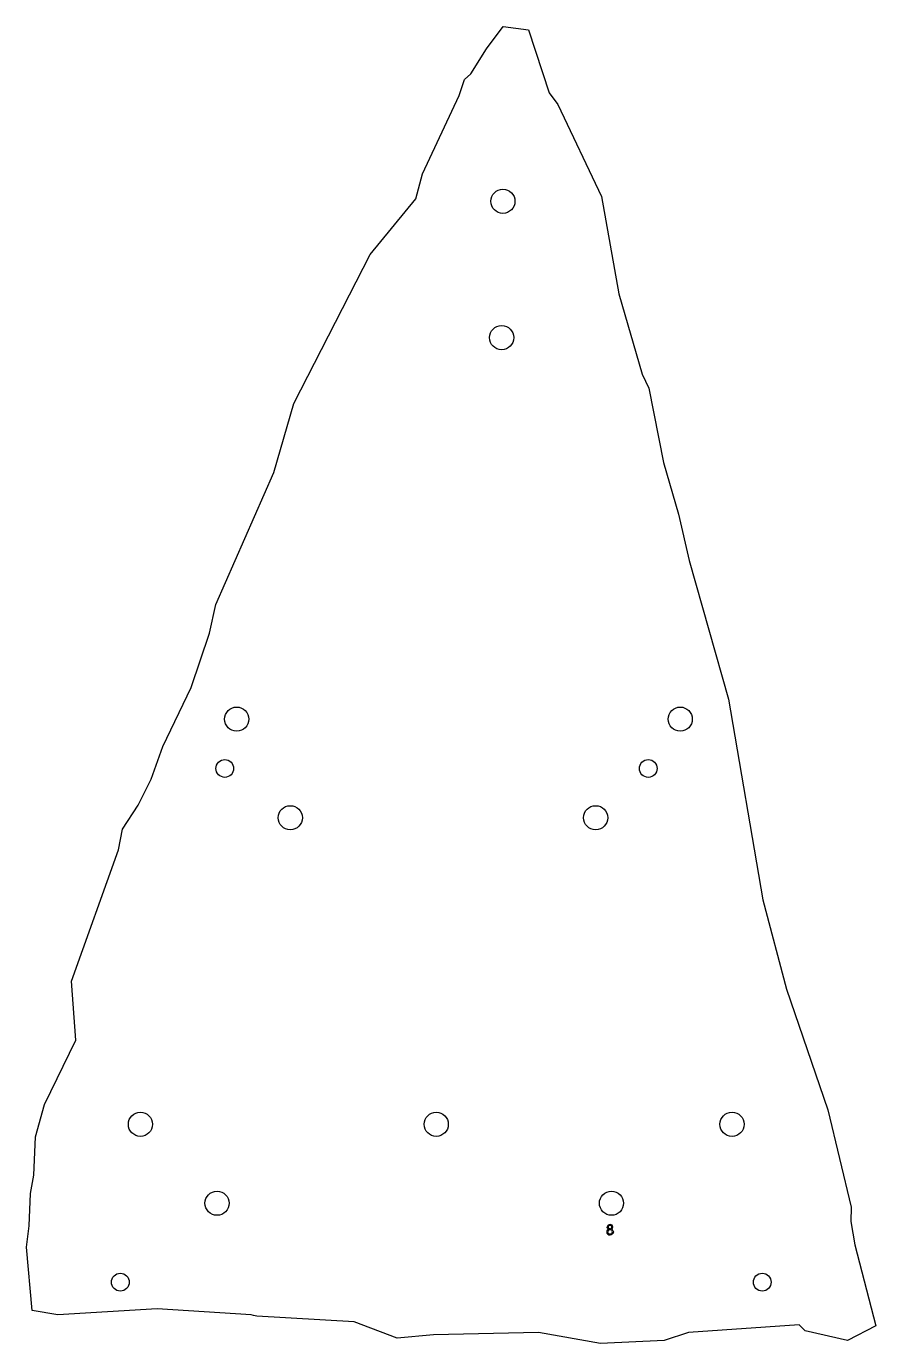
# Model space of a CAD drawing. Header units: millimetres. Extents: x 85 to 516, y 64 to 732.
import ezdxf

# ---------------------------------------------------------------- set-up
doc = ezdxf.new("R2010")
doc.units = ezdxf.units.MM
doc.linetypes.add('SLD-Durchgehend', pattern=[0])

msp = doc.modelspace()

# ---------------------------------------------------------------- linework, layer by layer
at = {"color": 7, "linetype": 'SLD-Durchgehend', "lineweight": 25}
for p, q in [((318.51, 720.43), (327.05, 731.77)), ((327.05, 731.77), (339.87, 730.04)), ((339.87, 730.04), (350.33, 698.14)), ((310.58, 707.71), (318.51, 720.43)), ((307.44, 704.83), (310.58, 707.71)), ((304.79, 696.73), (307.44, 704.83)), ((286.2, 656.95), (304.79, 696.73)), ((350.33, 698.14), (354.77, 692.22)), ((354.77, 692.22), (376.85, 645.51)), ((282.71, 644.35), (286.2, 656.95)), ((259.6, 616.07), (282.71, 644.35)), ((376.85, 645.51), (385.76, 596.18)), ((220.91, 540.65), (259.6, 616.07)), ((385.76, 596.18), (397.58, 555.53)), ((397.58, 555.53), (400.96, 548.4)), ((400.96, 548.4), (408.34, 510.66)), ((210.73, 505.72), (220.91, 540.65)), ((408.34, 510.66), (415.98, 484.5)), ((181.4, 438.69), (210.73, 505.72)), ((415.98, 484.5), (421.34, 461.03)), ((421.34, 461.03), (441.32, 390.77)), ((178.21, 424.19), (181.4, 438.69)), ((168.79, 396.63), (178.21, 424.19)), ((154.53, 366.85), (168.79, 396.63)), ((441.32, 390.77), (458.78, 289.09)), ((148.53, 350.22), (154.53, 366.85)), ((141.91, 337.07), (148.53, 350.22)), ((133.93, 324.9), (141.91, 337.07)), ((131.93, 314.38), (133.93, 324.9)), ((108.12, 247.88), (131.93, 314.38)), ((458.78, 289.09), (470.66, 243.77)), ((110.28, 217.9), (108.12, 247.88)), ((470.66, 243.77), (491.69, 182.57)), ((94.5, 185.33), (110.28, 217.9)), ((89.88, 169.04), (94.5, 185.33)), ((491.69, 182.57), (503.51, 133.24)), ((89.06, 149.53), (89.88, 169.04)), ((87.34, 140.21), (89.06, 149.53)), ((86.67, 123.78), (87.34, 140.21)), ((503.51, 133.24), (503.38, 126.01)), ((85.25, 113), (86.67, 123.78)), ((503.38, 126.01), (505.29, 114.3)), ((505.29, 114.3), (515.93, 73.19)), ((88.14, 80.91), (85.25, 113)), ((101.18, 78.78), (88.14, 80.91)), ((151.54, 81.77), (101.18, 78.78)), ((199.23, 78.8), (151.54, 81.77)), ((200.52, 78.43), (199.23, 78.8)), ((202.16, 78.06), (200.52, 78.43)), ((251.52, 75.29), (202.16, 78.06)), ((273.36, 66.88), (251.52, 75.29)), ((477.06, 73.75), (421.1, 69.75)), ((480.15, 70.7), (477.06, 73.75)), ((291.68, 68.66), (273.36, 66.88)), ((345.02, 69.78), (291.68, 68.66)), ((376.4, 64.15), (345.02, 69.78)), ((421.1, 69.75), (408.65, 65.74)), ((501.6, 65.69), (480.15, 70.7)), ((515.93, 73.19), (501.6, 65.69)), ((408.65, 65.74), (376.4, 64.15))]:
    msp.add_line(p, q, dxfattribs=at)
at = {"color": 2, "linetype": 'SLD-Durchgehend', "lineweight": 25, "true_color": 0xffff00, "flags": 128}
for points in [[(380.52, 122.17), (379.95, 122.66), (379.83, 122.93), (379.79, 123.23)], [(379.98, 120.78), (380.12, 120.3), (380.47, 119.95), (381.23, 119.77)], [(382.22, 123.23), (382.11, 123.6), (381.82, 123.86), (381.23, 124)], [(381.96, 122.17), (382.71, 121.56), (382.88, 121.22), (382.93, 120.84)], [(382.93, 120.84), (382.81, 120.22), (382.55, 119.8)], [(382.55, 119.8), (381.87, 119.35), (381.22, 119.25)]]:
    msp.add_lwpolyline(points, dxfattribs=at)
at = {"color": 7, "linetype": 'SLD-Durchgehend', "lineweight": 25}
for centre, radius in [((326.91, 643.11), 6.12), ((326.27, 574), 6.12), ((191.91, 380.65), 6.12), ((416.83, 380.65), 6.12), ((185.88, 355.65), 4.5), ((400.59, 355.65), 4.5), ((219.09, 330.68), 6.12), ((373.93, 330.68), 6.12), ((143.1, 175.32), 6.12), ((293.1, 175.32), 6.12), ((443.09, 175.32), 6.12), ((181.96, 135.32), 6.12), ((381.96, 135.32), 6.12), ((132.91, 95.32), 4.5), ((458.41, 95.32), 4.5)]:
    msp.add_circle(centre, radius, dxfattribs=at)
at = {"color": 2, "linetype": 'SLD-Durchgehend', "lineweight": 25, "true_color": 0xffff00}
for centre, radius, start, end in [((381.03, 120.76), 1.5, 109.96508, 178.52493), ((381.1, 120.82), 1.57, 180.74215, 274.50482), ((381.18, 123.11), 1.4, 87.1628, 175.24785), ((381.17, 120.69), 1.19, 85.61463, 175.85388), ((381.12, 123.11), 0.889, 82.93961, 173.24181), ((381.19, 123.36), 0.968, 188.41542, 273.05531), ((381.35, 120.9), 1.14, 264.08061, 356.56859), ((381.31, 123.15), 1.36, 2.66573, 92.48572), ((381.3, 123.32), 0.925, 266.50005, 354.52827), ((381.32, 120.71), 1.17, 5.55618, 93.00206), ((381.52, 123.23), 1.15, 292.51249, 359.12519)]:
    msp.add_arc(centre, radius, start, end, dxfattribs=at)

doc.saveas('drawing.dxf')
